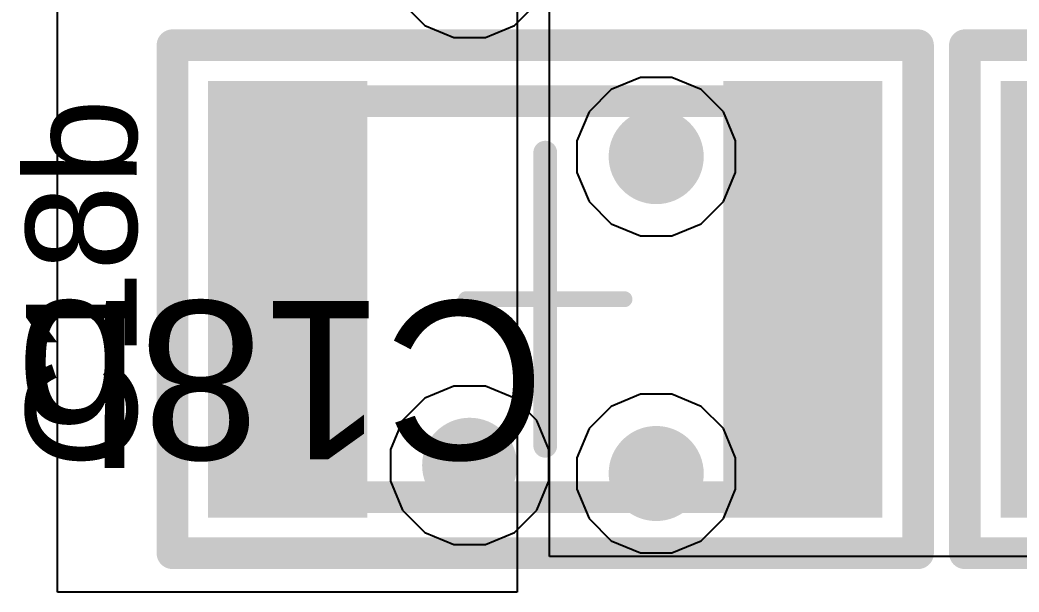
# Model space of a CAD drawing. Header units: inches. Extents: x 0 to 110, y 0 to 95.
# Drawn here: x 33.11 to 39.42, y 22 to 25.61 of the extents above; entities that cross this region are included whole.
import ezdxf

# ---------------------------------------------------------------- set-up
doc = ezdxf.new("R2010")
doc.units = ezdxf.units.IN
for name, color, linetype in [('Bottom Courtyard', 56, 'Continuous'), ('Bottom Layer', 5, 'Continuous'), ('Int1', 16, 'Continuous'), ('Int2', 76, 'Continuous'), ('Mechanical 13', 56, 'Continuous'), ('Panelize_Route Cutter Tool Detail', 56, 'Continuous'), ('Top Courtyard', 56, 'Continuous'), ('Top Layer', 1, 'Continuous'), ('Top Overlay', 2, 'Continuous'), ('Top Paste', 8, 'Continuous'), ('Top Solder', 216, 'Continuous'), ('Via Holes', 16, 'Continuous')]:
    doc.layers.add(name, color=color, linetype=linetype)
doc.styles.add('Arial', font='', dxfattribs={"height": 0.2})
doc.styles.get('Arial').set_extended_font_data('Arial')

# ---------------------------------------------------------------- blocks, each defined once
blk = doc.blocks.new('1210C_752')
at = {"layer": 'Top Layer'}
for points in [[(-2.1021, 1.3531), (-1.1479, 1.3531), (-1.1479, -1.3531), (-2.1021, -1.3531)], [(1.1479, 1.3531), (2.1021, 1.3531), (2.1021, -1.3531), (1.1479, -1.3531)]]:
    blk.add_hatch(color=1, dxfattribs=at).paths.add_polyline_path(points)
at = {"layer": 'Top Paste'}
for points in [[(-2.1021, 1.3531), (-1.1479, 1.3531), (-1.1479, -1.3531), (-2.1021, -1.3531)], [(1.1479, 1.3531), (2.1021, 1.3531), (2.1021, -1.3531), (1.1479, -1.3531)]]:
    blk.add_hatch(color=8, dxfattribs=at).paths.add_polyline_path(points)
at = {"layer": 'Top Solder'}
for points in [[(-2.1271, 1.3781), (-1.1229, 1.3781), (-1.1229, -1.3781), (-2.1271, -1.3781)], [(1.1229, 1.3781), (2.1271, 1.3781), (2.1271, -1.3781), (1.1229, -1.3781)]]:
    blk.add_hatch(color=216, dxfattribs=at).paths.add_polyline_path(points)
at = {"layer": 'Bottom Courtyard'}
for points in [[(0, -0.5, 0.1, 0.1, 0), (0, 0.5, 0.1, 0.1, 0)], [(-0.5, 0, 0.1, 0.1, 0), (0.5, 0, 0.1, 0.1, 0)]]:
    blk.add_lwpolyline(points, format="xyseb", dxfattribs=at)
for points in [[(-0.025, 0.5, 0.05, 0.05, 1), (0.025, 0.5, 0.05, 0.05, 1)], [(-0.525, 0, 0.05, 0.05, 1), (-0.475, 0, 0.05, 0.05, 1)], [(0.475, 0, 0.05, 0.05, 1), (0.525, 0, 0.05, 0.05, 1)], [(-0.025, -0.5, 0.05, 0.05, 1), (0.025, -0.5, 0.05, 0.05, 1)]]:
    blk.add_lwpolyline(points, format="xyseb", close=True, dxfattribs=at)
at = {"layer": 'Mechanical 13'}
for points in [[(-1.6, 1.25, 0.2, 0.2, 0), (1.6, 1.25, 0.2, 0.2, 0)], [(-1.6, -1.25, 0.2, 0.2, 0), (-1.6, 1.25, 0.2, 0.2, 0)], [(1.6, -1.25, 0.2, 0.2, 0), (1.6, 1.25, 0.2, 0.2, 0)], [(-1.6, -1.25, 0.2, 0.2, 0), (1.6, -1.25, 0.2, 0.2, 0)]]:
    blk.add_lwpolyline(points, format="xyseb", dxfattribs=at)
for points in [[(-1.65, 1.25, 0.1, 0.1, 1), (-1.55, 1.25, 0.1, 0.1, 1)], [(-1.65, 1.25, 0.1, 0.1, 1), (-1.55, 1.25, 0.1, 0.1, 1)], [(1.55, 1.25, 0.1, 0.1, 1), (1.65, 1.25, 0.1, 0.1, 1)], [(1.55, 1.25, 0.1, 0.1, 1), (1.65, 1.25, 0.1, 0.1, 1)], [(-1.65, -1.25, 0.1, 0.1, 1), (-1.55, -1.25, 0.1, 0.1, 1)], [(-1.65, -1.25, 0.1, 0.1, 1), (-1.55, -1.25, 0.1, 0.1, 1)], [(1.55, -1.25, 0.1, 0.1, 1), (1.65, -1.25, 0.1, 0.1, 1)], [(1.55, -1.25, 0.1, 0.1, 1), (1.65, -1.25, 0.1, 0.1, 1)]]:
    blk.add_lwpolyline(points, format="xyseb", close=True, dxfattribs=at)
at = {"layer": 'Panelize_Route Cutter Tool Detail'}
for points in [[(-2.3521, 1.6031, 0.2, 0.2, 0), (2.3521, 1.6031, 0.2, 0.2, 0)], [(-2.3521, -1.6031, 0.2, 0.2, 0), (-2.3521, 1.6031, 0.2, 0.2, 0)], [(2.3521, -1.6031, 0.2, 0.2, 0), (2.3521, 1.6031, 0.2, 0.2, 0)], [(-2.3521, -1.6031, 0.2, 0.2, 0), (2.3521, -1.6031, 0.2, 0.2, 0)]]:
    blk.add_lwpolyline(points, format="xyseb", dxfattribs=at)
for points in [[(-2.4021, 1.6031, 0.1, 0.1, 1), (-2.3021, 1.6031, 0.1, 0.1, 1)], [(-2.4021, 1.6031, 0.1, 0.1, 1), (-2.3021, 1.6031, 0.1, 0.1, 1)], [(2.3021, 1.6031, 0.1, 0.1, 1), (2.4021, 1.6031, 0.1, 0.1, 1)], [(2.3021, 1.6031, 0.1, 0.1, 1), (2.4021, 1.6031, 0.1, 0.1, 1)], [(-2.4021, -1.6031, 0.1, 0.1, 1), (-2.3021, -1.6031, 0.1, 0.1, 1)], [(-2.4021, -1.6031, 0.1, 0.1, 1), (-2.3021, -1.6031, 0.1, 0.1, 1)], [(2.3021, -1.6031, 0.1, 0.1, 1), (2.4021, -1.6031, 0.1, 0.1, 1)], [(2.3021, -1.6031, 0.1, 0.1, 1), (2.4021, -1.6031, 0.1, 0.1, 1)]]:
    blk.add_lwpolyline(points, format="xyseb", close=True, dxfattribs=at)
at = {"layer": 'Top Courtyard'}
for points in [[(-2.3521, 1.6031, 0.2, 0.2, 0), (2.3521, 1.6031, 0.2, 0.2, 0)], [(-2.3521, -1.6031, 0.2, 0.2, 0), (-2.3521, 1.6031, 0.2, 0.2, 0)], [(2.3521, -1.6031, 0.2, 0.2, 0), (2.3521, 1.6031, 0.2, 0.2, 0)], [(-2.3521, -1.6031, 0.2, 0.2, 0), (2.3521, -1.6031, 0.2, 0.2, 0)]]:
    blk.add_lwpolyline(points, format="xyseb", dxfattribs=at)
for points in [[(-2.4021, 1.6031, 0.1, 0.1, 1), (-2.3021, 1.6031, 0.1, 0.1, 1)], [(-2.4021, 1.6031, 0.1, 0.1, 1), (-2.3021, 1.6031, 0.1, 0.1, 1)], [(2.3021, 1.6031, 0.1, 0.1, 1), (2.4021, 1.6031, 0.1, 0.1, 1)], [(2.3021, 1.6031, 0.1, 0.1, 1), (2.4021, 1.6031, 0.1, 0.1, 1)], [(-2.4021, -1.6031, 0.1, 0.1, 1), (-2.3021, -1.6031, 0.1, 0.1, 1)], [(-2.4021, -1.6031, 0.1, 0.1, 1), (-2.3021, -1.6031, 0.1, 0.1, 1)], [(2.3021, -1.6031, 0.1, 0.1, 1), (2.4021, -1.6031, 0.1, 0.1, 1)], [(2.3021, -1.6031, 0.1, 0.1, 1), (2.4021, -1.6031, 0.1, 0.1, 1)]]:
    blk.add_lwpolyline(points, format="xyseb", close=True, dxfattribs=at)
at = {"layer": 'Top Overlay'}
for points in [[(-0.75, 1.275, 0.15, 0.15, 0), (0.75, 1.275, 0.15, 0.15, 0)], [(0, 0, 0.15, 0.15, 0), (0, 0.925, 0.15, 0.15, 0)], [(0, -0.925, 0.15, 0.15, 0), (0, 0, 0.15, 0.15, 0)], [(-0.75, -1.275, 0.15, 0.15, 0), (0.75, -1.275, 0.15, 0.15, 0)]]:
    blk.add_lwpolyline(points, format="xyseb", dxfattribs=at)
for points in [[(-0.7875, 1.275, 0.075, 0.075, 1), (-0.7125, 1.275, 0.075, 0.075, 1)], [(0.7125, 1.275, 0.075, 0.075, 1), (0.7875, 1.275, 0.075, 0.075, 1)], [(-0.0375, 0.925, 0.075, 0.075, 1), (0.0375, 0.925, 0.075, 0.075, 1)], [(-0.0375, 0, 0.075, 0.075, 1), (0.0375, 0, 0.075, 0.075, 1)], [(-0.0375, 0, 0.075, 0.075, 1), (0.0375, 0, 0.075, 0.075, 1)], [(-0.0375, -0.925, 0.075, 0.075, 1), (0.0375, -0.925, 0.075, 0.075, 1)], [(-0.7875, -1.275, 0.075, 0.075, 1), (-0.7125, -1.275, 0.075, 0.075, 1)], [(0.7125, -1.275, 0.075, 0.075, 1), (0.7875, -1.275, 0.075, 0.075, 1)]]:
    blk.add_lwpolyline(points, format="xyseb", close=True, dxfattribs=at)
at = {"layer": 'Panelize_Route Cutter Tool Detail', "style": 'Arial'}
blk.add_text('C20b', height=1, dxfattribs=at).set_placement((0, 0.0111))
blk = doc.blocks.new('1210C_754')
at = {"layer": 'Top Layer'}
for points in [[(-2.1021, 1.3531), (-1.1479, 1.3531), (-1.1479, -1.3531), (-2.1021, -1.3531)], [(1.1479, 1.3531), (2.1021, 1.3531), (2.1021, -1.3531), (1.1479, -1.3531)]]:
    blk.add_hatch(color=1, dxfattribs=at).paths.add_polyline_path(points)
at = {"layer": 'Top Paste'}
for points in [[(-2.1021, 1.3531), (-1.1479, 1.3531), (-1.1479, -1.3531), (-2.1021, -1.3531)], [(1.1479, 1.3531), (2.1021, 1.3531), (2.1021, -1.3531), (1.1479, -1.3531)]]:
    blk.add_hatch(color=8, dxfattribs=at).paths.add_polyline_path(points)
at = {"layer": 'Top Solder'}
for points in [[(-2.1271, 1.3781), (-1.1229, 1.3781), (-1.1229, -1.3781), (-2.1271, -1.3781)], [(1.1229, 1.3781), (2.1271, 1.3781), (2.1271, -1.3781), (1.1229, -1.3781)]]:
    blk.add_hatch(color=216, dxfattribs=at).paths.add_polyline_path(points)
at = {"layer": 'Bottom Courtyard'}
for points in [[(0, 0.5, 0.1, 0.1, 0), (0, -0.5, 0.1, 0.1, 0)], [(0.5, 0, 0.1, 0.1, 0), (-0.5, 0, 0.1, 0.1, 0)]]:
    blk.add_lwpolyline(points, format="xyseb", dxfattribs=at)
for points in [[(-0.025, 0.5, 0.05, 0.05, 1), (0.025, 0.5, 0.05, 0.05, 1)], [(-0.525, 0, 0.05, 0.05, 1), (-0.475, 0, 0.05, 0.05, 1)], [(0.475, 0, 0.05, 0.05, 1), (0.525, 0, 0.05, 0.05, 1)], [(-0.025, -0.5, 0.05, 0.05, 1), (0.025, -0.5, 0.05, 0.05, 1)]]:
    blk.add_lwpolyline(points, format="xyseb", close=True, dxfattribs=at)
at = {"layer": 'Mechanical 13'}
for points in [[(1.6, 1.25, 0.2, 0.2, 0), (-1.6, 1.25, 0.2, 0.2, 0)], [(-1.6, 1.25, 0.2, 0.2, 0), (-1.6, -1.25, 0.2, 0.2, 0)], [(1.6, 1.25, 0.2, 0.2, 0), (1.6, -1.25, 0.2, 0.2, 0)], [(1.6, -1.25, 0.2, 0.2, 0), (-1.6, -1.25, 0.2, 0.2, 0)]]:
    blk.add_lwpolyline(points, format="xyseb", dxfattribs=at)
for points in [[(-1.65, 1.25, 0.1, 0.1, 1), (-1.55, 1.25, 0.1, 0.1, 1)], [(-1.65, 1.25, 0.1, 0.1, 1), (-1.55, 1.25, 0.1, 0.1, 1)], [(1.55, 1.25, 0.1, 0.1, 1), (1.65, 1.25, 0.1, 0.1, 1)], [(1.55, 1.25, 0.1, 0.1, 1), (1.65, 1.25, 0.1, 0.1, 1)], [(-1.65, -1.25, 0.1, 0.1, 1), (-1.55, -1.25, 0.1, 0.1, 1)], [(-1.65, -1.25, 0.1, 0.1, 1), (-1.55, -1.25, 0.1, 0.1, 1)], [(1.55, -1.25, 0.1, 0.1, 1), (1.65, -1.25, 0.1, 0.1, 1)], [(1.55, -1.25, 0.1, 0.1, 1), (1.65, -1.25, 0.1, 0.1, 1)]]:
    blk.add_lwpolyline(points, format="xyseb", close=True, dxfattribs=at)
at = {"layer": 'Panelize_Route Cutter Tool Detail'}
for points in [[(2.3521, 1.6031, 0.2, 0.2, 0), (-2.3521, 1.6031, 0.2, 0.2, 0)], [(-2.3521, 1.6031, 0.2, 0.2, 0), (-2.3521, -1.6031, 0.2, 0.2, 0)], [(2.3521, 1.6031, 0.2, 0.2, 0), (2.3521, -1.6031, 0.2, 0.2, 0)], [(2.3521, -1.6031, 0.2, 0.2, 0), (-2.3521, -1.6031, 0.2, 0.2, 0)]]:
    blk.add_lwpolyline(points, format="xyseb", dxfattribs=at)
for points in [[(-2.4021, 1.6031, 0.1, 0.1, 1), (-2.3021, 1.6031, 0.1, 0.1, 1)], [(-2.4021, 1.6031, 0.1, 0.1, 1), (-2.3021, 1.6031, 0.1, 0.1, 1)], [(2.3021, 1.6031, 0.1, 0.1, 1), (2.4021, 1.6031, 0.1, 0.1, 1)], [(2.3021, 1.6031, 0.1, 0.1, 1), (2.4021, 1.6031, 0.1, 0.1, 1)], [(-2.4021, -1.6031, 0.1, 0.1, 1), (-2.3021, -1.6031, 0.1, 0.1, 1)], [(-2.4021, -1.6031, 0.1, 0.1, 1), (-2.3021, -1.6031, 0.1, 0.1, 1)], [(2.3021, -1.6031, 0.1, 0.1, 1), (2.4021, -1.6031, 0.1, 0.1, 1)], [(2.3021, -1.6031, 0.1, 0.1, 1), (2.4021, -1.6031, 0.1, 0.1, 1)]]:
    blk.add_lwpolyline(points, format="xyseb", close=True, dxfattribs=at)
at = {"layer": 'Top Courtyard'}
for points in [[(2.3521, 1.6031, 0.2, 0.2, 0), (-2.3521, 1.6031, 0.2, 0.2, 0)], [(-2.3521, 1.6031, 0.2, 0.2, 0), (-2.3521, -1.6031, 0.2, 0.2, 0)], [(2.3521, 1.6031, 0.2, 0.2, 0), (2.3521, -1.6031, 0.2, 0.2, 0)], [(2.3521, -1.6031, 0.2, 0.2, 0), (-2.3521, -1.6031, 0.2, 0.2, 0)]]:
    blk.add_lwpolyline(points, format="xyseb", dxfattribs=at)
for points in [[(-2.4021, 1.6031, 0.1, 0.1, 1), (-2.3021, 1.6031, 0.1, 0.1, 1)], [(-2.4021, 1.6031, 0.1, 0.1, 1), (-2.3021, 1.6031, 0.1, 0.1, 1)], [(2.3021, 1.6031, 0.1, 0.1, 1), (2.4021, 1.6031, 0.1, 0.1, 1)], [(2.3021, 1.6031, 0.1, 0.1, 1), (2.4021, 1.6031, 0.1, 0.1, 1)], [(-2.4021, -1.6031, 0.1, 0.1, 1), (-2.3021, -1.6031, 0.1, 0.1, 1)], [(-2.4021, -1.6031, 0.1, 0.1, 1), (-2.3021, -1.6031, 0.1, 0.1, 1)], [(2.3021, -1.6031, 0.1, 0.1, 1), (2.4021, -1.6031, 0.1, 0.1, 1)], [(2.3021, -1.6031, 0.1, 0.1, 1), (2.4021, -1.6031, 0.1, 0.1, 1)]]:
    blk.add_lwpolyline(points, format="xyseb", close=True, dxfattribs=at)
at = {"layer": 'Top Overlay'}
for points in [[(0.75, 1.275, 0.15, 0.15, 0), (-0.75, 1.275, 0.15, 0.15, 0)], [(0, 0.925, 0.15, 0.15, 0), (0, 0, 0.15, 0.15, 0)], [(0, 0, 0.15, 0.15, 0), (0, -0.925, 0.15, 0.15, 0)], [(0.75, -1.275, 0.15, 0.15, 0), (-0.75, -1.275, 0.15, 0.15, 0)]]:
    blk.add_lwpolyline(points, format="xyseb", dxfattribs=at)
for points in [[(-0.7875, 1.275, 0.075, 0.075, 1), (-0.7125, 1.275, 0.075, 0.075, 1)], [(0.7125, 1.275, 0.075, 0.075, 1), (0.7875, 1.275, 0.075, 0.075, 1)], [(-0.0375, 0.925, 0.075, 0.075, 1), (0.0375, 0.925, 0.075, 0.075, 1)], [(-0.0375, 0, 0.075, 0.075, 1), (0.0375, 0, 0.075, 0.075, 1)], [(-0.0375, 0, 0.075, 0.075, 1), (0.0375, 0, 0.075, 0.075, 1)], [(-0.0375, -0.925, 0.075, 0.075, 1), (0.0375, -0.925, 0.075, 0.075, 1)], [(-0.7875, -1.275, 0.075, 0.075, 1), (-0.7125, -1.275, 0.075, 0.075, 1)], [(0.7125, -1.275, 0.075, 0.075, 1), (0.7875, -1.275, 0.075, 0.075, 1)]]:
    blk.add_lwpolyline(points, format="xyseb", close=True, dxfattribs=at)
at = {"layer": 'Panelize_Route Cutter Tool Detail', "style": 'Arial'}
blk.add_text('C18b', height=1, dxfattribs=at).set_placement((0, 0.0111))

msp = doc.modelspace()

# ---------------------------------------------------------------- hatches: boundary and pattern name
at = {"layer": 'Bottom Layer'}
h = msp.add_hatch(color=5, dxfattribs=at)
edge = h.paths.add_edge_path()
edge.add_arc((37.127, 24.748), 0.3, 0, 360)
h = msp.add_hatch(color=5, dxfattribs=at)
edge = h.paths.add_edge_path()
edge.add_arc((35.95, 22.8), 0.3, 0, 360)
h = msp.add_hatch(color=5, dxfattribs=at)
edge = h.paths.add_edge_path()
edge.add_arc((37.127, 22.748), 0.3, 0, 360)
at = {"layer": 'Int1'}
h = msp.add_hatch(color=16, dxfattribs=at)
edge = h.paths.add_edge_path()
edge.add_arc((37.127, 24.748), 0.3, 0, 360)
h = msp.add_hatch(color=16, dxfattribs=at)
edge = h.paths.add_edge_path()
edge.add_arc((35.95, 22.8), 0.3, 0, 360)
h = msp.add_hatch(color=16, dxfattribs=at)
edge = h.paths.add_edge_path()
edge.add_arc((37.127, 22.748), 0.3, 0, 360)
at = {"layer": 'Int2'}
h = msp.add_hatch(color=76, dxfattribs=at)
edge = h.paths.add_edge_path()
edge.add_arc((37.127, 24.748), 0.3, 0, 360)
h = msp.add_hatch(color=76, dxfattribs=at)
edge = h.paths.add_edge_path()
edge.add_arc((35.95, 22.8), 0.3, 0, 360)
h = msp.add_hatch(color=76, dxfattribs=at)
edge = h.paths.add_edge_path()
edge.add_arc((37.127, 22.748), 0.3, 0, 360)
at = {"layer": 'Top Layer'}
h = msp.add_hatch(color=1, dxfattribs=at)
edge = h.paths.add_edge_path()
edge.add_arc((37.127, 24.748), 0.3, 0, 360)
h = msp.add_hatch(color=1, dxfattribs=at)
edge = h.paths.add_edge_path()
edge.add_arc((35.95, 22.8), 0.3, 0, 360)
h = msp.add_hatch(color=1, dxfattribs=at)
edge = h.paths.add_edge_path()
edge.add_arc((37.127, 22.748), 0.3, 0, 360)
at = {"layer": 'Via Holes'}
h = msp.add_hatch(color=7, dxfattribs=at)
edge = h.paths.add_edge_path()
edge.add_arc((37.127, 24.748), 0.15, 0, 360)
h = msp.add_hatch(color=7, dxfattribs=at)
edge = h.paths.add_edge_path()
edge.add_arc((35.95, 22.8), 0.15, 0, 360)
h = msp.add_hatch(color=7, dxfattribs=at)
edge = h.paths.add_edge_path()
edge.add_arc((37.127, 22.748), 0.15, 0, 360)

# ---------------------------------------------------------------- linework, layer by layer
at = {"layer": 'Int1'}
for p, q in [((37.0276, 25.248), (36.8438, 25.1719)), ((37.2265, 25.248), (37.0276, 25.248)), ((37.4102, 25.1719), (37.2265, 25.248)), ((36.8438, 25.1719), (36.7031, 25.0312)), ((37.5509, 25.0312), (37.4102, 25.1719)), ((36.7031, 25.0312), (36.627, 24.8475)), ((37.627, 24.8475), (37.5509, 25.0312)), ((36.627, 24.8475), (36.627, 24.6485)), ((37.627, 24.6485), (37.627, 24.8475)), ((36.627, 24.6485), (36.7031, 24.4648)), ((37.5509, 24.4648), (37.627, 24.6485)), ((36.7031, 24.4648), (36.8438, 24.3241)), ((37.4102, 24.3241), (37.5509, 24.4648)), ((36.8438, 24.3241), (37.0276, 24.248)), ((37.2265, 24.248), (37.4102, 24.3241)), ((37.0276, 24.248), (37.2265, 24.248)), ((37.0276, 23.248), (36.8438, 23.1719)), ((37.2265, 23.248), (37.0276, 23.248)), ((37.4102, 23.1719), (37.2265, 23.248)), ((36.8438, 23.1719), (36.7031, 23.0312)), ((37.5509, 23.0312), (37.4102, 23.1719)), ((36.7031, 23.0312), (36.627, 22.8475)), ((37.627, 22.8475), (37.5509, 23.0312)), ((36.627, 22.8475), (36.627, 22.6485)), ((37.627, 22.6485), (37.627, 22.8475)), ((36.627, 22.6485), (36.7031, 22.4648)), ((37.5509, 22.4648), (37.627, 22.6485)), ((36.7031, 22.4648), (36.8438, 22.3241)), ((37.4102, 22.3241), (37.5509, 22.4648)), ((36.8438, 22.3241), (37.0276, 22.248)), ((37.2265, 22.248), (37.4102, 22.3241)), ((37.0276, 22.248), (37.2265, 22.248))]:
    msp.add_line(p, q, dxfattribs=at)
at = {"layer": 'Int2'}
for p, q in [((35.5261, 25.7167), (35.6667, 25.5761)), ((36.2332, 25.5761), (36.3739, 25.7167)), ((35.6667, 25.5761), (35.8505, 25.5)), ((36.0494, 25.5), (36.2332, 25.5761)), ((35.8505, 25.5), (36.0494, 25.5)), ((35.8505, 23.3), (35.6667, 23.2239)), ((36.0494, 23.3), (35.8505, 23.3)), ((36.2332, 23.2239), (36.0494, 23.3)), ((35.6667, 23.2239), (35.5261, 23.0832)), ((36.3739, 23.0832), (36.2332, 23.2239)), ((35.5261, 23.0832), (35.45, 22.8994)), ((36.45, 22.8994), (36.3739, 23.0832)), ((35.45, 22.8994), (35.45, 22.7005)), ((36.45, 22.7005), (36.45, 22.8994)), ((35.45, 22.7005), (35.5261, 22.5167)), ((36.3739, 22.5167), (36.45, 22.7005)), ((35.5261, 22.5167), (35.6667, 22.3761)), ((36.2332, 22.3761), (36.3739, 22.5167)), ((35.6667, 22.3761), (35.8505, 22.3)), ((36.0494, 22.3), (36.2332, 22.3761)), ((35.8505, 22.3), (36.0494, 22.3))]:
    msp.add_line(p, q, dxfattribs=at)
at = {"layer": 'Top Layer'}
for p, q in [((33.35, 22), (33.35, 40.35)), ((36.25, 36.5), (36.25, 22)), ((36.4539, 22.225), (36.4539, 36.2961)), ((41.2961, 22.225), (36.4539, 22.225)), ((36.25, 22), (33.35, 22))]:
    msp.add_line(p, q, dxfattribs=at)

# ---------------------------------------------------------------- block references
at = {"rotation": 180}
msp.add_blockref('1210C_754', (36.427, 23.848), dxfattribs=at)
msp.add_blockref('1210C_752', (41.427, 23.848))

# ---------------------------------------------------------------- texts
at = {"layer": 'Top Overlay', "style": 'Arial'}
msp.add_text('C18b', height=0.7, rotation=90, dxfattribs=at).set_placement((33.8499, 22.7754))

doc.saveas('drawing.dxf')
